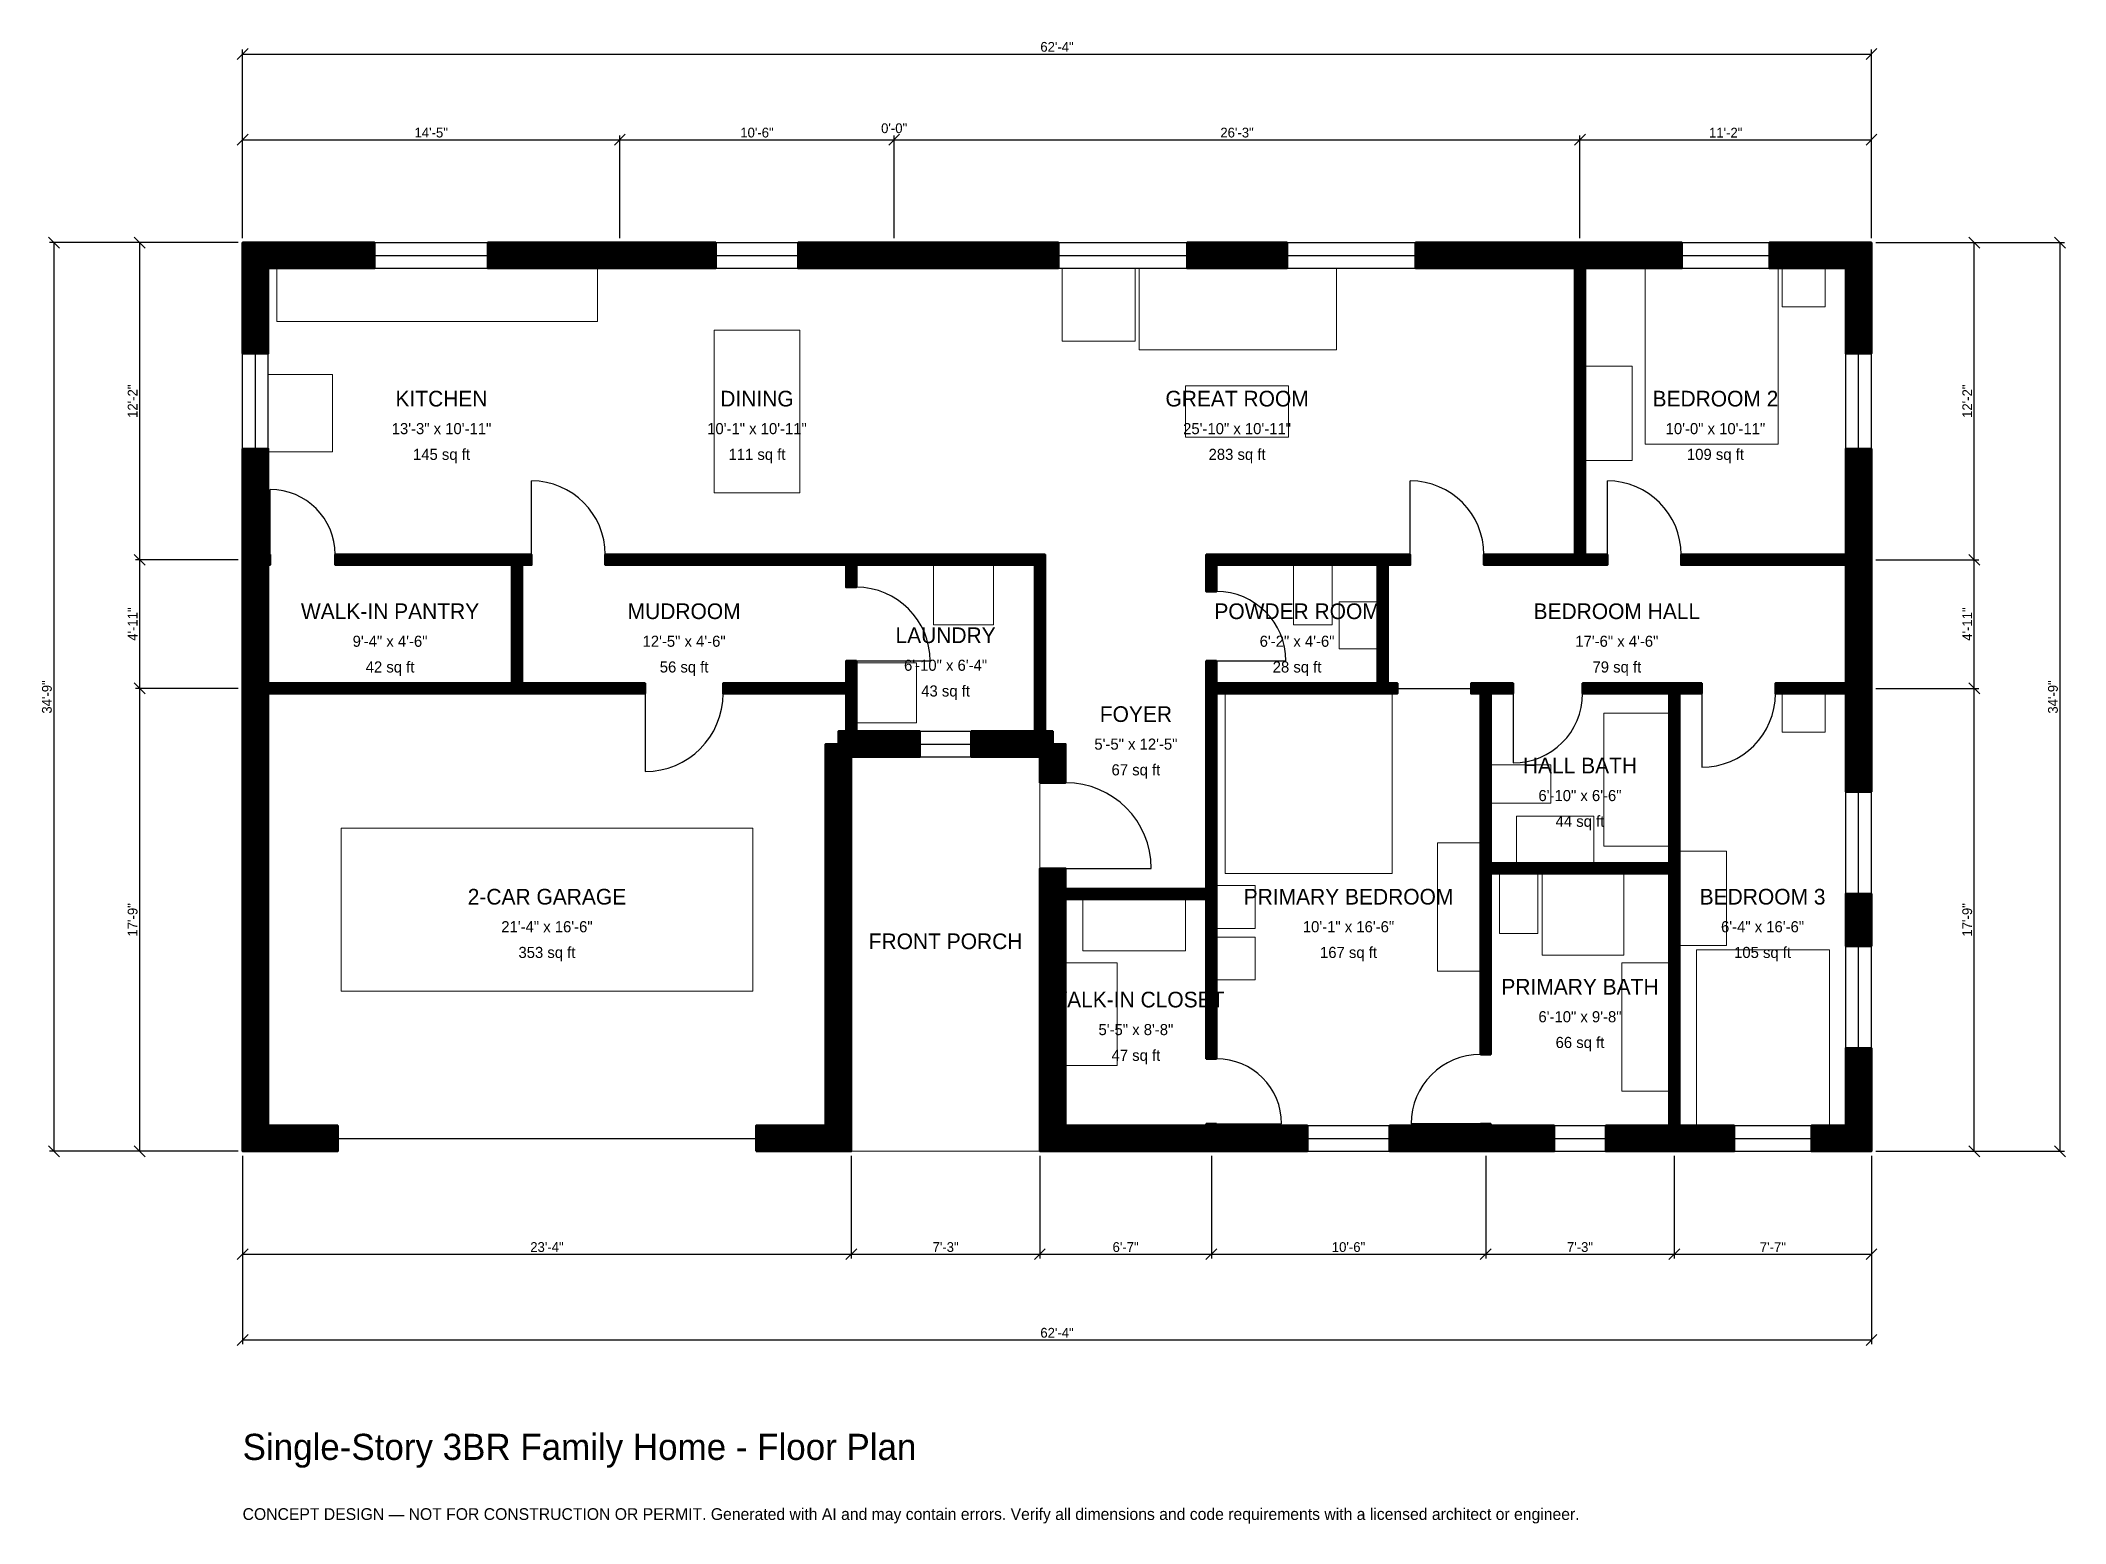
# Model space of a CAD drawing. Header units: inches. Extents: x -93 to 837, y -171 to 510.
import ezdxf
from ezdxf.enums import TextEntityAlignment as Align

# ---------------------------------------------------------------- set-up
doc = ezdxf.new("R2010")
doc.units = ezdxf.units.IN
doc.header["$MEASUREMENT"] = 0
doc.linetypes.add('DASHED', pattern=[0.6, 0.5, -0.1])
for name, color, linetype, lineweight in [('A-ANNO-DIMS', 1, 'Continuous', 13), ('A-ANNO-TEXT', 7, 'Continuous', 18), ('A-AREA-IDEN', 7, 'Continuous', 18), ('A-DOOR', 2, 'Continuous', 25), ('A-FLOR-FIXT', 9, 'Continuous', 13), ('A-FURN', 9, 'Continuous', 13), ('A-GLAZ', 4, 'Continuous', 25), ('A-SITE-PAVE', 8, 'Continuous', 13), ('A-WALL', 7, 'Continuous', 50), ('A-WALL-PATT', 8, 'Continuous', 13)]:
    doc.layers.add(name, color=color, linetype=linetype, lineweight=lineweight)
doc.dimstyles.new('PLAN', dxfattribs={"dimtxt": 4.5, "dimasz": 3, "dimexe": 2, "dimexo": 2, "dimgap": 1, "dimtad": 1, "dimdec": 0, "dimlunit": 4, "dimtsz": 2.5, "dimcen": 2.5, "dimclrd": 1, "dimclre": 1, "dimazin": 3, "dimtfac": 1, "dimtmove": 0, "dimatfit": 3})

msp = doc.modelspace()

# ---------------------------------------------------------------- hatches: boundary and pattern name
at = {"layer": 'A-WALL-PATT'}
h = msp.add_hatch(dxfattribs=at)
h.set_pattern_fill('ANSI31', color=8, scale=0.8)
h.paths.add_polyline_path([(235.8268, 0), (235.8268, 11.811), (267.7165, 11.811), (267.7165, 187.0079), (273.622, 187.0079), (273.622, 192.9134), (277.1654, 192.9134), (277.1654, 210.2362), (220.6693, 210.2362), (220.6693, 214.9606), (277.1654, 214.9606), (277.1654, 225.1969), (281.8898, 225.1969), (281.8898, 214.9606), (281.8898, 210.2362), (281.8898, 192.9134), (311.0236, 192.9134), (311.0236, 181.1024), (281.8898, 181.1024), (281.8898, 181.1023), (279.5276, 181.1023), (279.5276, 178.7402), (279.5276, 178.7402), (279.5276, 11.811), (279.5276, 11.811), (279.5276, 0), (279.5276, 0), (279.5276, 0), (267.7165, 0), (267.7165, 0), (235.8268, 0)])
h.paths.add_polyline_path([(11.811, 0), (11.811, 0), (0, 0), (0, 0), (0, 0), (0, 11.811), (0, 11.811), (0, 206.6929), (0, 210.2362), (0, 210.2362), (0, 214.9606), (0, 214.9606), (0, 218.5039), (0, 265.748), (0, 269.2913), (0, 269.2913), (0, 274.0157), (0, 274.0157), (0, 277.5591), (0, 322.6378), (11.811, 322.6378), (11.811, 277.5591), (11.811, 274.0157), (12.5984, 274.0157), (12.5984, 269.2913), (11.811, 269.2913), (11.811, 265.748), (11.811, 218.5039), (11.811, 214.9606), (123.622, 214.9606), (123.622, 269.2913), (42.5197, 269.2913), (42.5197, 274.0157), (123.622, 274.0157), (128.3465, 274.0157), (132.6772, 274.0157), (132.6772, 269.2913), (128.3465, 269.2913), (128.3465, 214.9606), (184.8425, 214.9606), (184.8425, 210.2362), (128.3465, 210.2362), (123.622, 210.2362), (11.811, 210.2362), (11.811, 206.6929), (11.811, 11.811), (43.7008, 11.811), (43.7008, 0), (11.811, 0)])
h.paths.add_polyline_path([(0, 405.5118), (0, 405.5118), (0, 417.3228), (0, 417.3228), (0, 417.3229), (11.811, 417.3229), (11.811, 417.3228), (60.6299, 417.3228), (60.6299, 405.5118), (11.811, 405.5118), (11.811, 366.3386), (0, 366.3386), (0, 405.5118)])
h.paths.add_polyline_path([(167.3228, 417.3228), (179.1339, 417.3228), (217.3228, 417.3228), (217.3228, 405.5118), (179.1339, 405.5118), (167.3228, 405.5118), (112.5984, 405.5118), (112.5984, 417.3228), (167.3228, 417.3228)])
h.paths.add_polyline_path([(293.3071, 417.3228), (305.1181, 417.3228), (374.6719, 417.3228), (374.6719, 405.5118), (305.1181, 405.5118), (293.3071, 405.5118), (255.1181, 405.5118), (255.1181, 417.3228), (293.3071, 417.3228)])
h.paths.add_polyline_path([(479.6588, 417.3228), (479.6588, 405.5118), (433.727, 405.5118), (433.727, 417.3228), (479.6588, 417.3228)])
h.paths.add_polyline_path([(608.2677, 417.3228), (611.811, 417.3228), (611.811, 417.3229), (616.5354, 417.3229), (616.5354, 417.3228), (620.0787, 417.3228), (661.0236, 417.3228), (661.0236, 405.5118), (620.0787, 405.5118), (616.5354, 405.5118), (616.5354, 274.0157), (626.7717, 274.0157), (626.7717, 269.2913), (616.5354, 269.2913), (611.811, 269.2913), (570.0787, 269.2913), (570.0787, 274.0157), (611.811, 274.0157), (611.811, 405.5118), (608.2677, 405.5118), (538.7139, 405.5118), (538.7139, 417.3228), (608.2677, 417.3228)])
h.paths.add_polyline_path([(736.2205, 417.3228), (736.2205, 417.3229), (748.0315, 417.3229), (748.0315, 417.3228), (748.0315, 417.3228), (748.0315, 405.5118), (748.0315, 405.5118), (748.0315, 366.3386), (736.2205, 366.3386), (736.2205, 405.5118), (701.1811, 405.5118), (701.1811, 417.3228), (736.2205, 417.3228)])
h.paths.add_polyline_path([(748.0315, 277.5591), (748.0315, 274.0157), (748.0315, 274.0157), (748.0315, 269.2913), (748.0315, 269.2913), (748.0315, 265.748), (748.0315, 218.5039), (748.0315, 214.9606), (748.0315, 214.9606), (748.0315, 210.2362), (748.0315, 210.2362), (748.0315, 206.6929), (748.0315, 165.1575), (736.2205, 165.1575), (736.2205, 206.6929), (736.2205, 210.2362), (703.937, 210.2362), (703.937, 214.9606), (736.2205, 214.9606), (736.2205, 218.5039), (736.2205, 265.748), (736.2205, 269.2913), (660.6299, 269.2913), (660.6299, 274.0157), (736.2205, 274.0157), (736.2205, 277.5591), (736.2205, 322.6378), (748.0315, 322.6378), (748.0315, 277.5591)])
h.paths.add_polyline_path([(748.0315, 94.2913), (736.2205, 94.2913), (736.2205, 118.3071), (748.0315, 118.3071), (748.0315, 94.2913)])
h.paths.add_polyline_path([(748.0315, 11.811), (748.0315, 11.811), (748.0315, 0), (748.0315, 0), (748.0315, 0), (736.2205, 0), (736.2205, 0), (720.4724, 0), (720.4724, 11.811), (736.2205, 11.811), (736.2205, 47.4409), (748.0315, 47.4409), (748.0315, 11.811)])
h.paths.add_polyline_path([(663.3858, 0), (659.8425, 0), (659.8425, 0), (655.1181, 0), (655.1181, 0), (651.5748, 0), (625.9843, 0), (625.9843, 11.811), (651.5748, 11.811), (655.1181, 11.811), (655.1181, 127.5591), (573.2283, 127.5591), (573.2283, 44.4882), (568.5039, 44.4882), (568.5039, 127.5591), (568.5039, 132.2835), (568.5039, 210.2362), (564.1732, 210.2362), (564.1732, 214.9606), (568.5039, 214.9606), (573.2283, 214.9606), (583.4646, 214.9606), (583.4646, 210.2362), (573.2283, 210.2362), (573.2283, 132.2835), (655.1181, 132.2835), (655.1181, 210.2362), (615.3543, 210.2362), (615.3543, 214.9606), (655.1181, 214.9606), (659.8425, 214.9606), (670.0787, 214.9606), (670.0787, 210.2362), (659.8425, 210.2362), (659.8425, 132.2835), (659.8425, 127.5591), (659.8425, 11.811), (663.3858, 11.811), (685.0394, 11.811), (685.0394, 0), (663.3858, 0)])
h.paths.add_polyline_path([(576.7717, 0), (573.2283, 0), (573.2283, 0), (568.5039, 0), (568.5039, 0), (564.9606, 0), (526.7717, 0), (526.7717, 11.811), (564.9606, 11.811), (568.5039, 11.811), (568.5039, 12.5984), (573.2283, 12.5984), (573.2283, 11.811), (576.7717, 11.811), (602.3622, 11.811), (602.3622, 0), (576.7717, 0)])
h.paths.add_polyline_path([(450.7874, 0), (447.2441, 0), (447.2441, 0), (442.5197, 0), (442.5197, 0), (438.9764, 0), (377.9528, 0), (377.9528, 0), (366.1417, 0), (366.1417, 0), (366.1417, 0), (366.1417, 11.811), (366.1417, 11.811), (366.1417, 112.2047), (366.1417, 115.748), (366.1417, 115.748), (366.1417, 120.4724), (366.1417, 120.4724), (366.1417, 124.0157), (366.1417, 129.9213), (377.9528, 129.9213), (377.9528, 124.0157), (377.9528, 120.4724), (442.5197, 120.4724), (442.5197, 210.2362), (442.5197, 214.9606), (442.5197, 225.1969), (447.2441, 225.1969), (447.2441, 214.9606), (521.2598, 214.9606), (521.2598, 269.2913), (447.2441, 269.2913), (447.2441, 257.0866), (442.5197, 257.0866), (442.5197, 269.2913), (442.5197, 274.0157), (447.2441, 274.0157), (521.2598, 274.0157), (525.9843, 274.0157), (536.2205, 274.0157), (536.2205, 269.2913), (525.9843, 269.2913), (525.9843, 214.9606), (530.315, 214.9606), (530.315, 210.2362), (525.9843, 210.2362), (521.2598, 210.2362), (447.2441, 210.2362), (447.2441, 120.4724), (447.2441, 115.748), (447.2441, 42.5197), (442.5197, 42.5197), (442.5197, 115.748), (377.9528, 115.748), (377.9528, 112.2047), (377.9528, 11.811), (438.9764, 11.811), (442.5197, 11.811), (442.5197, 12.5984), (447.2441, 12.5984), (447.2441, 11.811), (450.7874, 11.811), (488.9764, 11.811), (488.9764, 0), (450.7874, 0)])
h.paths.add_polyline_path([(366.1417, 178.7402), (366.1417, 178.7402), (366.1417, 181.1023), (363.7795, 181.1023), (363.7795, 181.1024), (334.6457, 181.1024), (334.6457, 192.9134), (363.7795, 192.9134), (363.7795, 269.2913), (301.5748, 269.2913), (296.8504, 269.2913), (281.8898, 269.2913), (281.8898, 259.0551), (277.1654, 259.0551), (277.1654, 269.2913), (277.1654, 269.2913), (175.5906, 269.2913), (170.8661, 269.2913), (166.5354, 269.2913), (166.5354, 274.0157), (170.8661, 274.0157), (175.5906, 274.0157), (281.8898, 274.0157), (281.8898, 274.0157), (296.8504, 274.0157), (301.5748, 274.0157), (363.7795, 274.0157), (368.5039, 274.0157), (368.5039, 269.2913), (368.5039, 192.9134), (372.0472, 192.9134), (372.0472, 187.0079), (377.9528, 187.0079), (377.9528, 169.2913), (366.1417, 169.2913), (366.1417, 178.7402)])

# ---------------------------------------------------------------- linework, layer by layer
at = {"layer": 'A-DOOR'}
for p, q in [((132.6772, 274.0157), (132.6772, 307.874)), ((536.2205, 274.0157), (536.2205, 307.874)), ((626.7717, 274.0157), (626.7717, 307.874)), ((12.5984, 274.0157), (12.5984, 303.937)), ((281.8898, 225.1969), (315.748, 225.1969)), ((447.2441, 225.1969), (479.1339, 225.1969)), ((184.8425, 210.2362), (184.8425, 174.4094)), ((530.315, 212.5984), (564.1732, 212.5984)), ((583.4646, 210.2362), (583.4646, 178.3465)), ((670.0787, 210.2362), (670.0787, 176.378)), ((377.9528, 129.9213), (417.3228, 129.9213)), ((447.2441, 12.5984), (477.1654, 12.5984)), ((568.5039, 12.5984), (536.6142, 12.5984))]:
    msp.add_line(p, q, dxfattribs=at)
at = {"layer": 'A-DOOR', "linetype": 'DASHED'}
msp.add_line((43.7008, 5.9055), (235.8268, 5.9055), dxfattribs=at)
at = {"layer": 'A-DOOR'}
for centre, radius, start, end in [((132.6772, 274.0157), 33.8583, 0, 90), ((536.2205, 274.0157), 33.8583, 0, 90), ((626.7717, 274.0157), 33.8583, 0, 90), ((12.5984, 274.0157), 29.9213, 0, 90), ((281.8898, 225.1969), 33.8583, 0, 90), ((447.2441, 225.1969), 31.8898, 0, 90), ((184.8425, 210.2362), 35.8268, 270, 360), ((583.4646, 210.2362), 31.8898, 270, 360), ((670.0787, 210.2362), 33.8583, 270, 360), ((377.9528, 129.9213), 39.3701, 0, 90), ((447.2441, 12.5984), 29.9213, 0, 90), ((568.5039, 12.5984), 31.8898, 90, 180)]:
    msp.add_arc(centre, radius, start, end, dxfattribs=at)
at = {"layer": 'A-FLOR-FIXT'}
for points in [[(15.748, 381.1024), (162.9921, 381.1024), (162.9921, 405.5118), (15.748, 405.5118)], [(482.6772, 241.7323), (500.3937, 241.7323), (500.3937, 269.2913), (482.6772, 269.2913)], [(503.5433, 230.7087), (521.2598, 230.7087), (521.2598, 252.3622), (503.5433, 252.3622)], [(625.1968, 140.1575), (655.1181, 140.1575), (655.1181, 201.1811), (625.1968, 201.1811)], [(573.2283, 159.8425), (600.7874, 159.8425), (600.7874, 177.5591), (573.2283, 177.5591)], [(585.0394, 132.2835), (620.4724, 132.2835), (620.4724, 153.937), (585.0394, 153.937)], [(577.1654, 100), (594.8819, 100), (594.8819, 127.5591), (577.1654, 127.5591)], [(596.8504, 90.1575), (634.252, 90.1575), (634.252, 127.5591), (596.8504, 127.5591)], [(633.4646, 27.5591), (655.1181, 27.5591), (655.1181, 86.6142), (633.4646, 86.6142)]]:
    msp.add_lwpolyline(points, close=True, dxfattribs=at)
at = {"layer": 'A-FURN'}
for points in [[(376.378, 372.0472), (409.8425, 372.0472), (409.8425, 405.5118), (376.378, 405.5118)], [(411.811, 368.1102), (502.3622, 368.1102), (502.3622, 405.5118), (411.811, 405.5118)], [(644.0945, 324.8031), (705.1181, 324.8031), (705.1181, 405.5118), (644.0945, 405.5118)], [(707.0866, 387.7953), (726.7717, 387.7953), (726.7717, 405.5118), (707.0866, 405.5118)], [(216.5354, 302.3622), (255.9055, 302.3622), (255.9055, 377.1654), (216.5354, 377.1654)], [(11.811, 321.2598), (41.3386, 321.2598), (41.3386, 356.6929), (11.811, 356.6929)], [(616.5354, 317.3228), (638.189, 317.3228), (638.189, 360.6299), (616.5354, 360.6299)], [(433.0709, 327.9528), (480.315, 327.9528), (480.315, 351.5748), (433.0709, 351.5748)], [(317.3228, 241.7323), (344.8819, 241.7323), (344.8819, 269.2913), (317.3228, 269.2913)], [(281.8898, 196.8504), (309.4488, 196.8504), (309.4488, 224.4094), (281.8898, 224.4094)], [(451.1811, 127.5591), (527.9528, 127.5591), (527.9528, 210.2362), (451.1811, 210.2362)], [(707.0866, 192.5197), (726.7717, 192.5197), (726.7717, 210.2362), (707.0866, 210.2362)], [(45.2756, 73.622), (234.252, 73.622), (234.252, 148.4252), (45.2756, 148.4252)], [(548.8189, 82.6772), (568.5039, 82.6772), (568.5039, 141.7323), (548.8189, 141.7323)], [(659.8425, 94.4882), (681.4961, 94.4882), (681.4961, 137.7953), (659.8425, 137.7953)], [(447.2441, 102.3622), (464.9606, 102.3622), (464.9606, 122.0472), (447.2441, 122.0472)], [(385.8268, 92.126), (433.0709, 92.126), (433.0709, 115.748), (385.8268, 115.748)], [(447.2441, 78.7402), (464.9606, 78.7402), (464.9606, 98.4252), (447.2441, 98.4252)], [(377.9528, 39.3701), (401.5748, 39.3701), (401.5748, 86.6142), (377.9528, 86.6142)], [(667.7165, 11.811), (728.7402, 11.811), (728.7402, 92.5197), (667.7165, 92.5197)]]:
    msp.add_lwpolyline(points, close=True, dxfattribs=at)
at = {"layer": 'A-GLAZ'}
for p, q in [((60.6299, 417.3228), (112.5984, 417.3228)), ((60.6299, 411.4173), (112.5984, 411.4173)), ((217.3228, 417.3228), (255.1181, 417.3228)), ((217.3228, 411.4173), (255.1181, 411.4173)), ((374.6719, 417.3228), (433.727, 417.3228)), ((374.6719, 411.4173), (433.727, 411.4173)), ((479.6588, 417.3228), (538.7139, 417.3228)), ((479.6588, 411.4173), (538.7139, 411.4173)), ((661.0236, 417.3228), (701.1811, 417.3228)), ((661.0236, 411.4173), (701.1811, 411.4173)), ((60.6299, 405.5118), (112.5984, 405.5118)), ((217.3228, 405.5118), (255.1181, 405.5118)), ((374.6719, 405.5118), (433.727, 405.5118)), ((479.6588, 405.5118), (538.7139, 405.5118)), ((661.0236, 405.5118), (701.1811, 405.5118)), ((0, 322.6378), (0, 366.3386)), ((5.9055, 322.6378), (5.9055, 366.3386)), ((11.811, 322.6378), (11.811, 366.3386)), ((736.2205, 322.6378), (736.2205, 366.3386)), ((742.126, 322.6378), (742.126, 366.3386)), ((748.0315, 322.6378), (748.0315, 366.3386)), ((311.0236, 192.9134), (334.6457, 192.9134)), ((311.0236, 187.0079), (334.6457, 187.0079)), ((311.0236, 181.1024), (334.6457, 181.1024)), ((736.2205, 118.3071), (736.2205, 165.1575)), ((742.126, 118.3071), (742.126, 165.1575)), ((748.0315, 118.3071), (748.0315, 165.1575)), ((736.2205, 47.4409), (736.2205, 94.2913)), ((742.126, 47.4409), (742.126, 94.2913)), ((748.0315, 47.4409), (748.0315, 94.2913)), ((488.9764, 11.811), (526.7717, 11.811)), ((602.3622, 11.811), (625.9843, 11.811)), ((685.0394, 11.811), (720.4724, 11.811)), ((488.9764, 5.9055), (526.7717, 5.9055)), ((488.9764, 0), (526.7717, 0)), ((602.3622, 5.9055), (625.9843, 5.9055)), ((602.3622, 0), (625.9843, 0)), ((685.0394, 5.9055), (720.4724, 5.9055)), ((685.0394, 0), (720.4724, 0))]:
    msp.add_line(p, q, dxfattribs=at)
at = {"layer": 'A-SITE-PAVE', "linetype": 'DASHED'}
msp.add_lwpolyline([(279.5276, 0), (366.1417, 0), (366.1417, 181.1024), (279.5276, 181.1024)], close=True, dxfattribs=at)
at = {"layer": 'A-WALL'}
for points in [[(0, 405.5118), (0, 405.5118), (0, 417.3228), (0, 417.3228), (0, 417.3229), (11.811, 417.3229), (11.811, 417.3228), (60.6299, 417.3228), (60.6299, 405.5118), (11.811, 405.5118), (11.811, 366.3386), (0, 366.3386), (0, 405.5118)], [(167.3228, 417.3228), (179.1339, 417.3228), (217.3228, 417.3228), (217.3228, 405.5118), (179.1339, 405.5118), (167.3228, 405.5118), (112.5984, 405.5118), (112.5984, 417.3228), (167.3228, 417.3228)], [(293.3071, 417.3228), (305.1181, 417.3228), (374.6719, 417.3228), (374.6719, 405.5118), (305.1181, 405.5118), (293.3071, 405.5118), (255.1181, 405.5118), (255.1181, 417.3228), (293.3071, 417.3228)], [(479.6588, 417.3228), (479.6588, 405.5118), (433.727, 405.5118), (433.727, 417.3228), (479.6588, 417.3228)], [(608.2677, 417.3228), (611.811, 417.3228), (611.811, 417.3229), (616.5354, 417.3229), (616.5354, 417.3228), (620.0787, 417.3228), (661.0236, 417.3228), (661.0236, 405.5118), (620.0787, 405.5118), (616.5354, 405.5118), (616.5354, 274.0157), (626.7717, 274.0157), (626.7717, 269.2913), (616.5354, 269.2913), (611.811, 269.2913), (570.0787, 269.2913), (570.0787, 274.0157), (611.811, 274.0157), (611.811, 405.5118), (608.2677, 405.5118), (538.7139, 405.5118), (538.7139, 417.3228), (608.2677, 417.3228)], [(736.2205, 417.3228), (736.2205, 417.3229), (748.0315, 417.3229), (748.0315, 417.3228), (748.0315, 417.3228), (748.0315, 405.5118), (748.0315, 405.5118), (748.0315, 366.3386), (736.2205, 366.3386), (736.2205, 405.5118), (701.1811, 405.5118), (701.1811, 417.3228), (736.2205, 417.3228)], [(11.811, 0), (11.811, 0), (0, 0), (0, 0), (0, 0), (0, 11.811), (0, 11.811), (0, 206.6929), (0, 210.2362), (0, 210.2362), (0, 214.9606), (0, 214.9606), (0, 218.5039), (0, 265.748), (0, 269.2913), (0, 269.2913), (0, 274.0157), (0, 274.0157), (0, 277.5591), (0, 322.6378), (11.811, 322.6378), (11.811, 277.5591), (11.811, 274.0157), (12.5984, 274.0157), (12.5984, 269.2913), (11.811, 269.2913), (11.811, 265.748), (11.811, 218.5039), (11.811, 214.9606), (123.622, 214.9606), (123.622, 269.2913), (42.5197, 269.2913), (42.5197, 274.0157), (123.622, 274.0157), (128.3465, 274.0157), (132.6772, 274.0157), (132.6772, 269.2913), (128.3465, 269.2913), (128.3465, 214.9606), (184.8425, 214.9606), (184.8425, 210.2362), (128.3465, 210.2362), (123.622, 210.2362), (11.811, 210.2362), (11.811, 206.6929), (11.811, 11.811), (43.7008, 11.811), (43.7008, 0), (11.811, 0)], [(748.0315, 277.5591), (748.0315, 274.0157), (748.0315, 274.0157), (748.0315, 269.2913), (748.0315, 269.2913), (748.0315, 265.748), (748.0315, 218.5039), (748.0315, 214.9606), (748.0315, 214.9606), (748.0315, 210.2362), (748.0315, 210.2362), (748.0315, 206.6929), (748.0315, 165.1575), (736.2205, 165.1575), (736.2205, 206.6929), (736.2205, 210.2362), (703.937, 210.2362), (703.937, 214.9606), (736.2205, 214.9606), (736.2205, 218.5039), (736.2205, 265.748), (736.2205, 269.2913), (660.6299, 269.2913), (660.6299, 274.0157), (736.2205, 274.0157), (736.2205, 277.5591), (736.2205, 322.6378), (748.0315, 322.6378), (748.0315, 277.5591)], [(366.1417, 178.7402), (366.1417, 178.7402), (366.1417, 181.1023), (363.7795, 181.1023), (363.7795, 181.1024), (334.6457, 181.1024), (334.6457, 192.9134), (363.7795, 192.9134), (363.7795, 269.2913), (301.5748, 269.2913), (296.8504, 269.2913), (281.8898, 269.2913), (281.8898, 259.0551), (277.1654, 259.0551), (277.1654, 269.2913), (277.1654, 269.2913), (175.5906, 269.2913), (170.8661, 269.2913), (166.5354, 269.2913), (166.5354, 274.0157), (170.8661, 274.0157), (175.5906, 274.0157), (281.8898, 274.0157), (281.8898, 274.0157), (296.8504, 274.0157), (301.5748, 274.0157), (363.7795, 274.0157), (368.5039, 274.0157), (368.5039, 269.2913), (368.5039, 192.9134), (372.0472, 192.9134), (372.0472, 187.0079), (377.9528, 187.0079), (377.9528, 169.2913), (366.1417, 169.2913), (366.1417, 178.7402)], [(450.7874, 0), (447.2441, 0), (447.2441, 0), (442.5197, 0), (442.5197, 0), (438.9764, 0), (377.9528, 0), (377.9528, 0), (366.1417, 0), (366.1417, 0), (366.1417, 0), (366.1417, 11.811), (366.1417, 11.811), (366.1417, 112.2047), (366.1417, 115.748), (366.1417, 115.748), (366.1417, 120.4724), (366.1417, 120.4724), (366.1417, 124.0157), (366.1417, 129.9213), (377.9528, 129.9213), (377.9528, 124.0157), (377.9528, 120.4724), (442.5197, 120.4724), (442.5197, 210.2362), (442.5197, 214.9606), (442.5197, 225.1969), (447.2441, 225.1969), (447.2441, 214.9606), (521.2598, 214.9606), (521.2598, 269.2913), (447.2441, 269.2913), (447.2441, 257.0866), (442.5197, 257.0866), (442.5197, 269.2913), (442.5197, 274.0157), (447.2441, 274.0157), (521.2598, 274.0157), (525.9843, 274.0157), (536.2205, 274.0157), (536.2205, 269.2913), (525.9843, 269.2913), (525.9843, 214.9606), (530.315, 214.9606), (530.315, 210.2362), (525.9843, 210.2362), (521.2598, 210.2362), (447.2441, 210.2362), (447.2441, 120.4724), (447.2441, 115.748), (447.2441, 42.5197), (442.5197, 42.5197), (442.5197, 115.748), (377.9528, 115.748), (377.9528, 112.2047), (377.9528, 11.811), (438.9764, 11.811), (442.5197, 11.811), (442.5197, 12.5984), (447.2441, 12.5984), (447.2441, 11.811), (450.7874, 11.811), (488.9764, 11.811), (488.9764, 0), (450.7874, 0)], [(235.8268, 0), (235.8268, 11.811), (267.7165, 11.811), (267.7165, 187.0079), (273.622, 187.0079), (273.622, 192.9134), (277.1654, 192.9134), (277.1654, 210.2362), (220.6693, 210.2362), (220.6693, 214.9606), (277.1654, 214.9606), (277.1654, 225.1969), (281.8898, 225.1969), (281.8898, 214.9606), (281.8898, 210.2362), (281.8898, 192.9134), (311.0236, 192.9134), (311.0236, 181.1024), (281.8898, 181.1024), (281.8898, 181.1023), (279.5276, 181.1023), (279.5276, 178.7402), (279.5276, 178.7402), (279.5276, 11.811), (279.5276, 11.811), (279.5276, 0), (279.5276, 0), (279.5276, 0), (267.7165, 0), (267.7165, 0), (235.8268, 0)], [(663.3858, 0), (659.8425, 0), (659.8425, 0), (655.1181, 0), (655.1181, 0), (651.5748, 0), (625.9843, 0), (625.9843, 11.811), (651.5748, 11.811), (655.1181, 11.811), (655.1181, 127.5591), (573.2283, 127.5591), (573.2283, 44.4882), (568.5039, 44.4882), (568.5039, 127.5591), (568.5039, 132.2835), (568.5039, 210.2362), (564.1732, 210.2362), (564.1732, 214.9606), (568.5039, 214.9606), (573.2283, 214.9606), (583.4646, 214.9606), (583.4646, 210.2362), (573.2283, 210.2362), (573.2283, 132.2835), (655.1181, 132.2835), (655.1181, 210.2362), (615.3543, 210.2362), (615.3543, 214.9606), (655.1181, 214.9606), (659.8425, 214.9606), (670.0787, 214.9606), (670.0787, 210.2362), (659.8425, 210.2362), (659.8425, 132.2835), (659.8425, 127.5591), (659.8425, 11.811), (663.3858, 11.811), (685.0394, 11.811), (685.0394, 0), (663.3858, 0)], [(748.0315, 94.2913), (736.2205, 94.2913), (736.2205, 118.3071), (748.0315, 118.3071), (748.0315, 94.2913)], [(748.0315, 11.811), (748.0315, 11.811), (748.0315, 0), (748.0315, 0), (748.0315, 0), (736.2205, 0), (736.2205, 0), (720.4724, 0), (720.4724, 11.811), (736.2205, 11.811), (736.2205, 47.4409), (748.0315, 47.4409), (748.0315, 11.811)], [(576.7717, 0), (573.2283, 0), (573.2283, 0), (568.5039, 0), (568.5039, 0), (564.9606, 0), (526.7717, 0), (526.7717, 11.811), (564.9606, 11.811), (568.5039, 11.811), (568.5039, 12.5984), (573.2283, 12.5984), (573.2283, 11.811), (576.7717, 11.811), (602.3622, 11.811), (602.3622, 0), (576.7717, 0)]]:
    msp.add_lwpolyline(points, close=True, dxfattribs=at)

# ---------------------------------------------------------------- texts
at = {"layer": 'A-ANNO-TEXT'}
for s, height, p in [('Single-Story 3BR Family Home - Floor Plan', 12, (0, -141.7323)), ('CONCEPT DESIGN — NOT FOR CONSTRUCTION OR PERMIT. Generated with AI and may contain errors. Verify all dimensions and code requirements with a licensed architect or engineer.', 5.4, (0, -169.2913))]:
    msp.add_text(s, height=height, dxfattribs=at).set_placement(p)
at = {"layer": 'A-AREA-IDEN'}
for s, height, p in [('KITCHEN', 7.2, (91.3386, 345.6693)), ('DINING', 7.2, (236.2205, 345.6693)), ('GREAT ROOM', 7.2, (456.6929, 345.6693)), ('BEDROOM 2', 7.2, (676.378, 345.6693)), ('13\'-3" x 10\'-11"', 5.1, (91.3386, 331.8898)), ('10\'-1" x 10\'-11"', 5.1, (236.2205, 331.8898)), ('25\'-10" x 10\'-11"', 5.1, (456.6929, 331.8898)), ('10\'-0" x 10\'-11"', 5.1, (676.378, 331.8898)), ('145 sq ft', 5.1, (91.3386, 320.0787)), ('111 sq ft', 5.1, (236.2205, 320.0787)), ('283 sq ft', 5.1, (456.6929, 320.0787)), ('109 sq ft', 5.1, (676.378, 320.0787)), ('WALK-IN PANTRY', 7.2, (67.7165, 248.0315)), ('MUDROOM', 7.2, (202.7559, 248.0315)), ('POWDER ROOM', 7.2, (484.252, 248.0315)), ('BEDROOM HALL', 7.2, (631.1024, 248.0315)), ('9\'-4" x 4\'-6"', 5.1, (67.7165, 234.252)), ('12\'-5" x 4\'-6"', 5.1, (202.7559, 234.252)), ('LAUNDRY', 7.2, (322.8346, 237.0079)), ('6\'-2" x 4\'-6"', 5.1, (484.252, 234.252)), ('17\'-6" x 4\'-6"', 5.1, (631.1024, 234.252)), ('42 sq ft', 5.1, (67.7165, 222.4409)), ('56 sq ft', 5.1, (202.7559, 222.4409)), ('6\'-10" x 6\'-4"', 5.1, (322.8346, 223.2283)), ('28 sq ft', 5.1, (484.252, 222.4409)), ('79 sq ft', 5.1, (631.1024, 222.4409)), ('43 sq ft', 5.1, (322.8346, 211.4173)), ('FOYER', 7.2, (410.2362, 200.7874)), ('5\'-5" x 12\'-5"', 5.1, (410.2362, 187.0079)), ('67 sq ft', 5.1, (410.2362, 175.1969)), ('HALL BATH', 7.2, (614.1732, 177.1654)), ('6\'-10" x 6\'-6"', 5.1, (614.1732, 163.3858)), ('44 sq ft', 5.1, (614.1732, 151.5748)), ('2-CAR GARAGE', 7.2, (139.7638, 116.9291)), ('PRIMARY BEDROOM', 7.2, (507.874, 116.9291)), ('BEDROOM 3', 7.2, (698.0315, 116.9291)), ('21\'-4" x 16\'-6"', 5.1, (139.7638, 103.1496)), ('10\'-1" x 16\'-6"', 5.1, (507.874, 103.1496)), ('6\'-4" x 16\'-6"', 5.1, (698.0315, 103.1496)), ('353 sq ft', 5.1, (139.7638, 91.3386)), ('FRONT PORCH', 7.2, (322.8346, 96.4567)), ('167 sq ft', 5.1, (507.874, 91.3386)), ('105 sq ft', 5.1, (698.0315, 91.3386)), ('PRIMARY BATH', 7.2, (614.1732, 75.5906)), ('WALK-IN CLOSET', 7.2, (410.2362, 69.685)), ('5\'-5" x 8\'-8"', 5.1, (410.2362, 55.9055)), ('6\'-10" x 9\'-8"', 5.1, (614.1732, 61.811)), ('47 sq ft', 5.1, (410.2362, 44.0945)), ('66 sq ft', 5.1, (614.1732, 50))]:
    msp.add_text(s, height=height, dxfattribs=at).set_placement(p, align=Align.MIDDLE_CENTER)

# ---------------------------------------------------------------- dimensions: what is measured, and where the dimension line sits
at = {"layer": 'A-ANNO-DIMS'}
for base, p1, p2, text in [((0, 503.937), (0, 417.3228), (748.0315, 417.3228), '62\'-4"'), ((0, 464.5669), (0, 417.3228), (173.2283, 417.3228), '14\'-5"'), ((173.2283, 464.5669), (173.2283, 417.3228), (299.2126, 417.3228), '10\'-6"'), ((299.2126, 464.5669), (299.2126, 417.3228), (299.2126, 417.3228), '0\'-0"'), ((299.2126, 464.5669), (299.2126, 417.3228), (614.1732, 417.3228), '26\'-3"'), ((614.1732, 464.5669), (614.1732, 417.3228), (748.0315, 417.3228), '11\'-2"'), ((0, -47.2441), (0, 0), (279.5276, 0), '23\'-4"'), ((0, -86.6142), (0, 0), (748.0315, 0), '62\'-4"'), ((279.5276, -47.2441), (279.5276, 0), (366.1417, 0), '7\'-3"'), ((366.1417, -47.2441), (366.1417, 0), (444.8819, 0), '6\'-7"'), ((444.8819, -47.2441), (444.8819, 0), (570.8661, 0), '10\'-6"'), ((570.8661, -47.2441), (570.8661, 0), (657.4803, 0), '7\'-3"'), ((657.4803, -47.2441), (657.4803, 0), (748.0315, 0), '7\'-7"')]:
    msp.add_linear_dim(base=base, p1=p1, p2=p2, text=text, dimstyle='PLAN', dxfattribs=at).render()
for base, p1, p2, text in [((-86.6142, 0), (0, 0), (0, 417.3228), '34\'-9"'), ((-47.2441, 271.6535), (0, 271.6535), (0, 417.3228), '12\'-2"'), ((795.2756, 271.6535), (748.0315, 271.6535), (748.0315, 417.3228), '12\'-2"'), ((834.6457, 0), (748.0315, 0), (748.0315, 417.3228), '34\'-9"'), ((-47.2441, 212.5984), (0, 212.5984), (0, 271.6535), '4\'-11"'), ((795.2756, 212.5984), (748.0315, 212.5984), (748.0315, 271.6535), '4\'-11"'), ((-47.2441, 0), (0, 0), (0, 212.5984), '17\'-9"'), ((795.2756, 0), (748.0315, 0), (748.0315, 212.5984), '17\'-9"')]:
    msp.add_linear_dim(base=base, p1=p1, p2=p2, angle=90, text=text, dimstyle='PLAN', dxfattribs=at).render()

doc.saveas('drawing.dxf')
